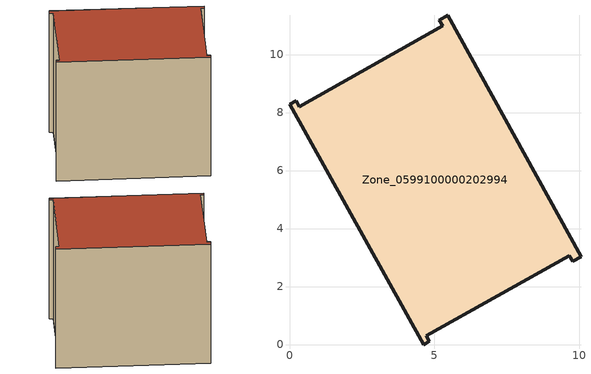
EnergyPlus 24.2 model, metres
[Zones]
Zone_0599100000202994
 floor ground (C_G): 0.23,8.41 0.34,8.21 5.28,10.99 5.17,11.19 5.45,11.35 10.05,3.03 9.76,2.87 9.64,3.07 4.71,0.31 4.82,0.11 4.63,0 0,8.28 z0
 wall outside (C_F): 4.63,0 4.82,0.11 4.71,0.31 9.64,3.07 9.76,2.87 10.05,3.03 5.45,11.35 5.17,11.19 5.28,10.99 0.34,8.21 0.23,8.41 0,8.28 4.63,0 z0:8.41
 roof outside (C_R): 0.34,8.21 0.23,8.41 0,8.28 4.63,0 4.82,0.11 4.71,0.31 9.64,3.07 9.76,2.87 10.05,3.03 5.45,11.35 5.17,11.19 5.28,10.99 z8.41
[BUILDING]
Pand.0599100000202994: North Axis=0; Terrain=City; Loads Convergence Tolerance Value=0.04; Temperature Convergence Tolerance Value=0.4; Solar Distribution=FullExterior; Maximum Number of Warmup Days=25; Minimum Number of Warmup Days=1
[Site:Location]
Rotterdam.The.Hague.AP_ZH_NLD Design_Conditions: Latitude=51.96; Longitude=4.45; Time Zone=1; Elevation=-4.5
[SITE:GROUNDTEMPERATURE:BUILDINGSURFACE]
18, 18, 18, 18, 18, 18, 18, 18, 18, 18, 18, 18
[MATERIAL] Thermal Absorptance=0.9; Solar Absorptance=0.7; Visible Absorptance=0.7
Name | Roughness | Thickness | Conductivity | Density | Specific Heat
G.TI.1965-1974 | MediumSmooth | 0.15 | 0.882353 | 540 | 1210
F.TI.1965-1974 | Rough | 0.3 | 0.697674 | 1920 | 840
R.TI.1965-1974 | MediumRough | 0.2 | 0.232558 | 1500 | 1000
[CONSTRUCTION]
C_G: G.TI.1965-1974
C_F: F.TI.1965-1974
C_R: R.TI.1965-1974
[ZONE]
Zone_0599100000202994: Type=1; Multiplier=1; Ceiling Height=Autocalculate; Volume=Autocalculate; Floor Area=autocalculate; Part of Total Floor Area=Yes
[ZONEINFILTRATION:DESIGNFLOWRATE]
Infil_Zone_0599100000202994: Zone or ZoneList or Space or SpaceList=Zone_0599100000202994; Schedule=AlwaysOn; Design Flow Rate Calculation Method=Flow/Area; Flow Rate per Floor Area=0.003; Constant Term Coefficient=1; Temperature Term Coefficient=0; Velocity Term Coefficient=0; Velocity Squared Term Coefficient=0
[HVACTEMPLATE:ZONE:IDEALLOADSAIRSYSTEM]
Zone_0599100000202994: Maximum Heating Supply Air Temperature=50; Minimum Cooling Supply Air Temperature=13; Maximum Heating Supply Air Humidity Ratio=0.0156; Minimum Cooling Supply Air Humidity Ratio=0.0077; Heating Limit=NoLimit; Cooling Limit=NoLimit; Dehumidification Control Type=ConstantSensibleHeatRatio; Cooling Sensible Heat Ratio=0.7; Dehumidification Setpoint=60; Humidification Control Type=None; Humidification Setpoint=30; Outdoor Air Method=None; Outdoor Air Flow Rate per Person=0.00944; Outdoor Air Flow Rate per Zone Floor Area=0; Outdoor Air Flow Rate per Zone=0; Demand Controlled Ventilation Type=None; Outdoor Air Economizer Type=NoEconomizer; Heat Recovery Type=None; Sensible Heat Recovery Effectiveness=0.7; Latent Heat Recovery Effectiveness=0.65
[ZONECONTROL:THERMOSTAT]
ThermostatControl_Zone_0599100000202994: Zone or ZoneList=Zone_0599100000202994; Control Type Schedule=DualSetpointControlType; Control 1=Thermostat_Zone_0599100000202994; Temperature Difference Between Cutout And Setpoint=0
[THERMOSTATSETPOINT:DUALSETPOINT]
Thermostat_Zone_0599100000202994: Heating Setpoint Temperature Schedule=HeatingSetpoint_Zone_0599100000202994; Cooling Setpoint Temperature Schedule=CoolingSetpoint_Zone_0599100000202994
[SCHEDULE:COMPACT]
HeatingSetpoint_Zone_0599100000202994: Through: 12/31, For: AllDays, Until: 24:00, 21
CoolingSetpoint_Zone_0599100000202994: Through: 12/31, For: AllDays, Until: 24:00, 24
DualSetpointControlType: Through: 12/31, For: AllDays, Until: 24:00, 4
AlwaysOn: Through: 12/31, For: AllDays, Until: 24:00, 1
